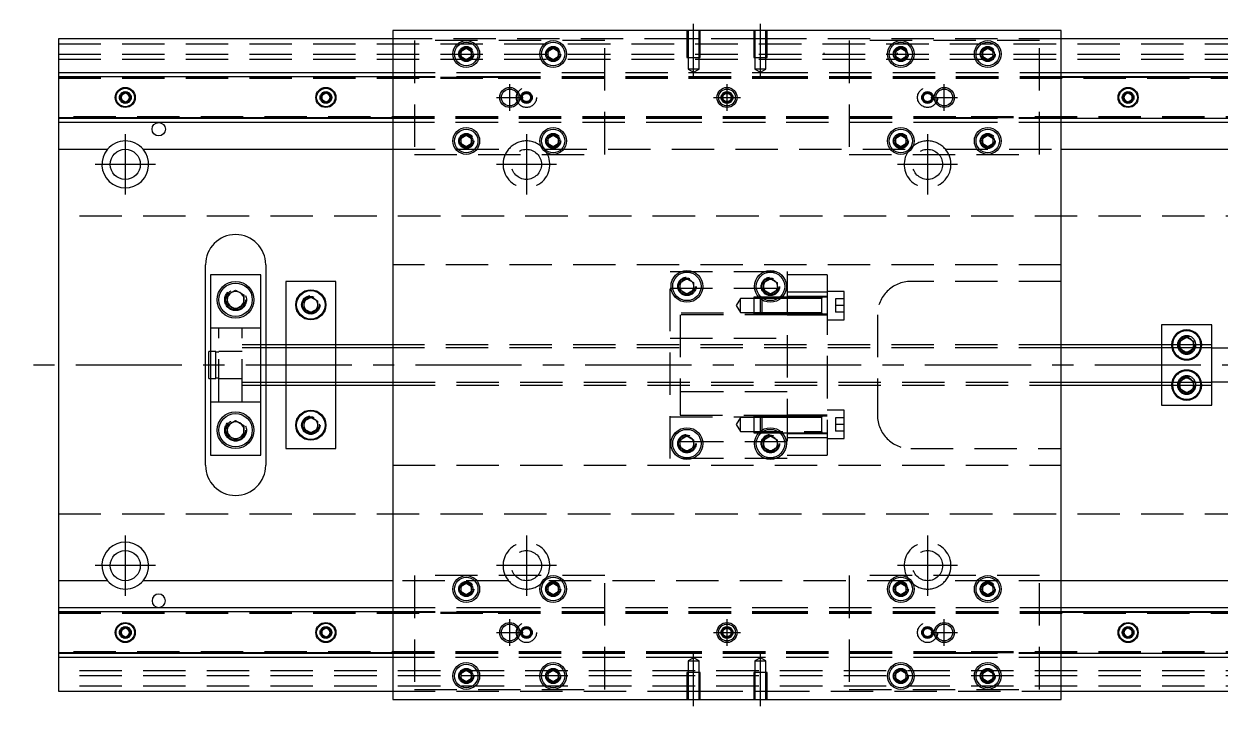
# Model space of a CAD drawing. Extents: x -10 to 600, y -257 to 102.
# Drawn here: x -10.3 to 347.5, y -102 to 102 of the extents above; entities that cross this region are included whole.
import ezdxf

# ---------------------------------------------------------------- set-up
doc = ezdxf.new("R2010")
doc.units = 0
doc.linetypes.add('CENTER', pattern=[50.8, 31.75, -6.35, 6.35, -6.35])
doc.linetypes.add('DASHED', pattern=[19.05, 12.7, -6.35])
doc.layers.get('0').update_dxf_attribs({"linetype": 'CONTINUOUS'})
doc.layers.add('CENTER', color=1, linetype='CENTER')

msp = doc.modelspace()

# ---------------------------------------------------------------- linework, layer by layer
at = {"color": 7, "linetype": 'CONTINUOUS'}
for p, q in [((0, 97.5), (0, 87.5)), ((100, 97.5), (0, 97.5)), ((300, 100), (100, 100)), ((100, 100), (100, -100)), ((300, -100), (300, 100)), ((400, 97.5), (300, 97.5)), ((120.5, 93.866026), (122, 94.73205)), ((120.5, 92.133974), (120.5, 93.866026)), ((122, 94.73205), (123.5, 93.866026)), ((123.5, 93.866026), (123.5, 92.133974)), ((146.5, 93.866026), (148, 94.73205)), ((146.5, 92.133974), (146.5, 93.866026)), ((148, 94.73205), (149.5, 93.866026)), ((149.5, 93.866026), (149.5, 92.133974)), ((250.5, 93.866026), (252, 94.73205)), ((250.5, 92.133974), (250.5, 93.866026)), ((252, 94.73205), (253.5, 93.866026)), ((253.5, 93.866026), (253.5, 92.133974)), ((276.5, 93.866026), (278, 94.73205)), ((276.5, 92.133974), (276.5, 93.866026)), ((278, 94.73205), (279.5, 93.866026)), ((279.5, 93.866026), (279.5, 92.133974)), ((122, 91.26795), (120.5, 92.133974)), ((123.5, 92.133974), (122, 91.26795)), ((148, 91.26795), (146.5, 92.133974)), ((149.5, 92.133974), (148, 91.26795)), ((252, 91.26795), (250.5, 92.133974)), ((253.5, 92.133974), (252, 91.26795)), ((278, 91.26795), (276.5, 92.133974)), ((279.5, 92.133974), (278, 91.26795)), ((0, 87.5), (100, 87.5)), ((0, 87.5), (0, 86.247728)), ((0, 86.247728), (100, 86.247728)), ((0, 86.247728), (0, 73.752272)), ((300, 87.5), (400, 87.5)), ((300, 86.247728), (400, 86.247728)), ((18.75, 80.721688), (20, 81.443376)), ((18.75, 79.278312), (18.75, 80.721688)), ((20, 78.556624), (18.75, 79.278312)), ((20, 81.443376), (21.25, 80.721688)), ((21.25, 79.278312), (20, 78.556624)), ((21.25, 80.721688), (21.25, 79.278312)), ((78.75, 80.721688), (80, 81.443376)), ((78.75, 79.278312), (78.75, 80.721688)), ((80, 78.556624), (78.75, 79.278312)), ((80, 81.443376), (81.25, 80.721688)), ((81.25, 79.278312), (80, 78.556624)), ((81.25, 80.721688), (81.25, 79.278312)), ((318.75, 80.721688), (320, 81.443376)), ((318.75, 79.278312), (318.75, 80.721688)), ((320, 78.556624), (318.75, 79.278312)), ((320, 81.443376), (321.25, 80.721688)), ((321.25, 79.278312), (320, 78.556624)), ((321.25, 80.721688), (321.25, 79.278312)), ((100, 73.752272), (0, 73.752272)), ((0, 73.752272), (0, 72.5)), ((100, 72.5), (0, 72.5)), ((0, 72.5), (0, 64.5)), ((400, 73.752272), (300, 73.752272)), ((400, 72.5), (300, 72.5)), ((120.5, 67.866026), (122, 68.73205)), ((122, 68.73205), (123.5, 67.866026)), ((146.5, 67.866026), (148, 68.73205)), ((148, 68.73205), (149.5, 67.866026)), ((250.5, 67.866026), (252, 68.73205)), ((252, 68.73205), (253.5, 67.866026)), ((276.5, 67.866026), (278, 68.73205)), ((278, 68.73205), (279.5, 67.866026)), ((0, 64.5), (14.638098, 64.5)), ((0, 64.5), (0, -64.5)), ((25.361902, 64.5), (100, 64.5)), ((120.5, 66.133974), (120.5, 67.866026)), ((122, 65.26795), (120.5, 66.133974)), ((123.5, 66.133974), (122, 65.26795)), ((123.5, 67.866026), (123.5, 66.133974)), ((146.5, 66.133974), (146.5, 67.866026)), ((148, 65.26795), (146.5, 66.133974)), ((149.5, 66.133974), (148, 65.26795)), ((149.5, 67.866026), (149.5, 66.133974)), ((250.5, 66.133974), (250.5, 67.866026)), ((252, 65.26795), (250.5, 66.133974)), ((253.5, 66.133974), (252, 65.26795)), ((253.5, 67.866026), (253.5, 66.133974)), ((276.5, 66.133974), (276.5, 67.866026)), ((278, 65.26795), (276.5, 66.133974)), ((279.5, 66.133974), (278, 65.26795)), ((279.5, 67.866026), (279.5, 66.133974)), ((300, 64.5), (374.638098, 64.5)), ((44, -30), (44, 30)), ((62, 30), (62, 6)), ((45.5, 27), (45.5, -27)), ((60.5, 27), (45.5, 27)), ((60.5, -27), (60.5, 27)), ((186, 24.6547), (188, 25.809402)), ((188, 25.809402), (190, 24.6547)), ((211, 24.6547), (213, 25.809402)), ((213, 25.809402), (215, 24.6547)), ((50.5, 20.943376), (53, 22.386752)), ((53, 22.386752), (55.5, 20.943376)), ((83, 25), (68, 25)), ((68, 25), (68, 6)), ((83, 6), (83, 25)), ((186, 22.3453), (186, 24.6547)), ((188, 21.190598), (186, 22.3453)), ((190, 22.3453), (188, 21.190598)), ((190, 24.6547), (190, 22.3453)), ((211, 22.3453), (211, 24.6547)), ((213, 21.190598), (211, 22.3453)), ((215, 22.3453), (213, 21.190598)), ((215, 24.6547), (215, 22.3453)), ((50.5, 18.056624), (50.5, 20.943376)), ((53, 16.613248), (50.5, 18.056624)), ((55.5, 18.056624), (53, 16.613248)), ((55.5, 20.943376), (55.5, 18.056624)), ((73.5, 19.1547), (75.5, 20.309402)), ((73.5, 16.8453), (73.5, 19.1547)), ((75.5, 20.309402), (77.5, 19.1547)), ((77.5, 19.1547), (77.5, 16.8453)), ((75.5, 15.690598), (73.5, 16.8453)), ((77.5, 16.8453), (75.5, 15.690598)), ((330, 12), (330, 6)), ((345, 12), (330, 12)), ((345, 6), (345, 12)), ((335.5, 7.1547), (337.5, 8.309402)), ((337.5, 8.309402), (339.5, 7.1547)), ((45, -4), (45, 4)), ((45.5, 4), (45, 4)), ((100, 6), (60.5, 6)), ((345, 6), (300, 6)), ((335.5, 6), (335.5, 7.1547)), ((339.5, 7.1547), (339.5, 6)), ((345, -6), (345, 6)), ((350, 5), (345, 5)), ((45, -4), (45.5, -4)), ((60.5, -6), (100, -6)), ((62, -6), (62, -30)), ((68, -6), (68, -25)), ((83, -25), (83, -6)), ((300, -6), (345, -6)), ((330, -6), (330, -12)), ((335.5, -7.1547), (335.5, -6)), ((337.5, -8.309402), (335.5, -7.1547)), ((339.5, -7.1547), (337.5, -8.309402)), ((339.5, -6), (339.5, -7.1547)), ((345, -5), (350, -5)), ((345, -12), (345, -6)), ((330, -12), (345, -12)), ((50.5, -18.056624), (53, -16.613248)), ((53, -16.613248), (55.5, -18.056624)), ((73.5, -16.8453), (75.5, -15.690598)), ((73.5, -19.1547), (73.5, -16.8453)), ((75.5, -15.690598), (77.5, -16.8453)), ((77.5, -16.8453), (77.5, -19.1547)), ((50.5, -20.943376), (50.5, -18.056624)), ((53, -22.386752), (50.5, -20.943376)), ((55.5, -20.943376), (53, -22.386752)), ((55.5, -18.056624), (55.5, -20.943376)), ((75.5, -20.309402), (73.5, -19.1547)), ((77.5, -19.1547), (75.5, -20.309402)), ((186, -22.3453), (188, -21.190598)), ((188, -21.190598), (190, -22.3453)), ((211, -22.3453), (213, -21.190598)), ((213, -21.190598), (215, -22.3453)), ((68, -25), (83, -25)), ((186, -24.6547), (186, -22.3453)), ((188, -25.809402), (186, -24.6547)), ((190, -24.6547), (188, -25.809402)), ((190, -22.3453), (190, -24.6547)), ((211, -24.6547), (211, -22.3453)), ((213, -25.809402), (211, -24.6547)), ((215, -24.6547), (213, -25.809402)), ((215, -22.3453), (215, -24.6547)), ((45.5, -27), (60.5, -27)), ((0, -64.5), (0, -72.5)), ((14.638098, -64.5), (0, -64.5)), ((100, -64.5), (25.361902, -64.5)), ((120.5, -66.133974), (122, -65.26795)), ((120.5, -67.866026), (120.5, -66.133974)), ((122, -68.73205), (120.5, -67.866026)), ((122, -65.26795), (123.5, -66.133974)), ((123.5, -67.866026), (122, -68.73205)), ((123.5, -66.133974), (123.5, -67.866026)), ((146.5, -66.133974), (148, -65.26795)), ((146.5, -67.866026), (146.5, -66.133974)), ((148, -68.73205), (146.5, -67.866026)), ((148, -65.26795), (149.5, -66.133974)), ((149.5, -67.866026), (148, -68.73205)), ((149.5, -66.133974), (149.5, -67.866026)), ((250.5, -66.133974), (252, -65.26795)), ((250.5, -67.866026), (250.5, -66.133974)), ((252, -68.73205), (250.5, -67.866026)), ((252, -65.26795), (253.5, -66.133974)), ((253.5, -67.866026), (252, -68.73205)), ((253.5, -66.133974), (253.5, -67.866026)), ((276.5, -66.133974), (278, -65.26795)), ((276.5, -67.866026), (276.5, -66.133974)), ((278, -68.73205), (276.5, -67.866026)), ((278, -65.26795), (279.5, -66.133974)), ((279.5, -67.866026), (278, -68.73205)), ((279.5, -66.133974), (279.5, -67.866026)), ((374.638098, -64.5), (300, -64.5)), ((0, -72.5), (100, -72.5)), ((0, -72.5), (0, -73.752272)), ((0, -73.752272), (100, -73.752272)), ((0, -73.752272), (0, -86.247728)), ((300, -72.5), (400, -72.5)), ((300, -73.752272), (400, -73.752272)), ((18.75, -79.278312), (20, -78.556624)), ((20, -78.556624), (21.25, -79.278312)), ((78.75, -79.278312), (80, -78.556624)), ((80, -78.556624), (81.25, -79.278312)), ((318.75, -79.278312), (320, -78.556624)), ((320, -78.556624), (321.25, -79.278312)), ((18.75, -80.721688), (18.75, -79.278312)), ((20, -81.443376), (18.75, -80.721688)), ((21.25, -80.721688), (20, -81.443376)), ((21.25, -79.278312), (21.25, -80.721688)), ((78.75, -80.721688), (78.75, -79.278312)), ((80, -81.443376), (78.75, -80.721688)), ((81.25, -80.721688), (80, -81.443376)), ((81.25, -79.278312), (81.25, -80.721688)), ((318.75, -80.721688), (318.75, -79.278312)), ((320, -81.443376), (318.75, -80.721688)), ((321.25, -80.721688), (320, -81.443376)), ((321.25, -79.278312), (321.25, -80.721688)), ((100, -86.247728), (0, -86.247728)), ((0, -86.247728), (0, -87.5)), ((100, -87.5), (0, -87.5)), ((0, -87.5), (0, -97.5)), ((400, -86.247728), (300, -86.247728)), ((400, -87.5), (300, -87.5)), ((120.5, -92.133974), (122, -91.26795)), ((120.5, -93.866026), (120.5, -92.133974)), ((122, -91.26795), (123.5, -92.133974)), ((123.5, -92.133974), (123.5, -93.866026)), ((146.5, -92.133974), (148, -91.26795)), ((146.5, -93.866026), (146.5, -92.133974)), ((148, -91.26795), (149.5, -92.133974)), ((149.5, -92.133974), (149.5, -93.866026)), ((250.5, -92.133974), (252, -91.26795)), ((250.5, -93.866026), (250.5, -92.133974)), ((252, -91.26795), (253.5, -92.133974)), ((253.5, -92.133974), (253.5, -93.866026)), ((276.5, -92.133974), (278, -91.26795)), ((276.5, -93.866026), (276.5, -92.133974)), ((278, -91.26795), (279.5, -92.133974)), ((279.5, -92.133974), (279.5, -93.866026)), ((122, -94.73205), (120.5, -93.866026)), ((123.5, -93.866026), (122, -94.73205)), ((148, -94.73205), (146.5, -93.866026)), ((149.5, -93.866026), (148, -94.73205)), ((252, -94.73205), (250.5, -93.866026)), ((253.5, -93.866026), (252, -94.73205)), ((278, -94.73205), (276.5, -93.866026)), ((279.5, -93.866026), (278, -94.73205)), ((0, -97.5), (100, -97.5)), ((100, -100), (300, -100)), ((300, -97.5), (400, -97.5))]:
    msp.add_line(p, q, dxfattribs=at)
at = {"color": 3, "linetype": 'DASHED'}
for p, q in [((188.000006, 97.5), (100, 97.5)), ((163.5, 97), (106.5, 97)), ((106.5, 97), (106.5, 63)), ((163.5, 63), (163.5, 97)), ((188.000006, 100), (188.000006, 92)), ((191.999994, 97.5), (188.000006, 97.5)), ((188.35, 100), (188.35, 92)), ((191.65, 92), (191.65, 100)), ((191.999994, 92), (191.999994, 100)), ((208.000006, 97.5), (191.999994, 97.5)), ((208.000006, 100), (208.000006, 92)), ((211.999994, 97.5), (208.000006, 97.5)), ((208.35, 100), (208.35, 92)), ((211.65, 92), (211.65, 100)), ((211.999994, 92), (211.999994, 100)), ((300, 97.5), (211.999994, 97.5)), ((293.5, 97), (236.5, 97)), ((236.5, 97), (236.5, 63)), ((293.5, 63), (293.5, 97)), ((0, 96), (400, 96)), ((123.973226, 93.326156), (124, 93)), ((146, 93), (146.023172, 93.30356)), ((228.973226, 93.326156), (229, 93)), ((251, 93), (251.030168, 93.346066)), ((0, 93), (400, 93)), ((0, 91.5), (400, 91.5)), ((188.000006, 92), (191.999994, 92)), ((188.35, 92), (188.35, 88.5)), ((191.65, 88.5), (191.65, 92)), ((208.000006, 92), (211.999994, 92)), ((208.35, 92), (208.35, 88.5)), ((211.65, 88.5), (211.65, 92)), ((0, 86.1147), (100, 86.1147)), ((0, 86.1), (131.5, 86.1)), ((100, 87.5), (131.5, 87.5)), ((100, 86.247728), (131.5, 86.247728)), ((100, 86.1147), (131.5, 86.1147)), ((131.5, 87.5), (188.5, 87.5)), ((131.5, 86.247728), (188.5, 86.247728)), ((131.5, 86.1147), (188.5, 86.1147)), ((131.5, 86.1), (188.5, 86.1)), ((191.65, 88.5), (188.35, 88.5)), ((188.35, 88.5), (190, 87.547372)), ((188.5, 87.5), (211.5, 87.5)), ((188.5, 86.247728), (211.5, 86.247728)), ((188.5, 86.1147), (211.5, 86.1147)), ((188.5, 86.1), (211.5, 86.1)), ((190, 87.547372), (191.65, 88.5)), ((211.65, 88.5), (208.35, 88.5)), ((208.35, 88.5), (210, 87.547372)), ((210, 87.547372), (211.65, 88.5)), ((211.5, 87.5), (268.5, 87.5)), ((211.5, 86.247728), (268.5, 86.247728)), ((211.5, 86.1147), (268.5, 86.1147)), ((211.5, 86.1), (268.5, 86.1)), ((211.5, 86.1), (268.5, 86.1)), ((268.5, 87.5), (300, 87.5)), ((268.5, 86.247728), (300, 86.247728)), ((268.5, 86.1147), (300, 86.1147)), ((268.5, 86.1), (400, 86.1)), ((300, 86.1147), (400, 86.1147)), ((0, 85.8), (131.5, 85.8)), ((131.5, 85.8), (188.5, 85.8)), ((188.5, 85.8), (211.5, 85.8)), ((211.5, 85.8), (268.5, 85.8)), ((211.5, 85.8), (268.5, 85.8)), ((268.5, 85.8), (400, 85.8)), ((21.477374, 80.25955), (21.5, 80)), ((78.5, 80), (78.516134, 80.21941)), ((321.477374, 80.25955), (321.5, 80)), ((131.5, 74.2), (0, 74.2)), ((131.5, 73.9), (0, 73.9)), ((100, 73.8853), (0, 73.8853)), ((131.5, 73.8853), (100, 73.8853)), ((131.5, 73.752272), (100, 73.752272)), ((131.5, 72.5), (100, 72.5)), ((188.5, 74.2), (131.5, 74.2)), ((188.5, 73.9), (131.5, 73.9)), ((188.5, 73.8853), (131.5, 73.8853)), ((188.5, 73.752272), (131.5, 73.752272)), ((188.5, 72.5), (131.5, 72.5)), ((211.5, 74.2), (188.5, 74.2)), ((211.5, 73.9), (188.5, 73.9)), ((211.5, 73.8853), (188.5, 73.8853)), ((211.5, 73.752272), (188.5, 73.752272)), ((211.5, 72.5), (188.5, 72.5)), ((268.5, 74.2), (211.5, 74.2)), ((268.5, 74.2), (211.5, 74.2)), ((268.5, 73.9), (211.5, 73.9)), ((268.5, 73.9), (211.5, 73.9)), ((268.5, 73.8853), (211.5, 73.8853)), ((268.5, 73.752272), (211.5, 73.752272)), ((268.5, 72.5), (211.5, 72.5)), ((400, 74.2), (268.5, 74.2)), ((400, 73.9), (268.5, 73.9)), ((300, 73.8853), (268.5, 73.8853)), ((300, 73.752272), (268.5, 73.752272)), ((300, 72.5), (268.5, 72.5)), ((400, 73.8853), (300, 73.8853)), ((100, 64.5), (134.638098, 64.5)), ((120, 67), (120.030168, 67.346066)), ((145.361903, 64.5), (254.638097, 64.5)), ((146, 67), (146.023172, 67.30356)), ((253.973226, 67.326156), (254, 67)), ((265.361902, 64.5), (300, 64.5)), ((276, 67), (276.030168, 67.346066)), ((106.5, 63), (163.5, 63)), ((236.5, 63), (293.5, 63)), ((400, 44.5), (0, 44.5)), ((300, 30), (100, 30)), ((183, -28), (183, 28)), ((183, 28), (218, 28)), ((218, 28), (218, -28)), ((230, 27), (218, 27)), ((230, 27), (230, 21.748564)), ((183, 23), (218, 23)), ((185.5, 23.5), (185.518502, 23.803588)), ((210.5, 23.5), (210.518502, 23.803588)), ((230, 21.748564), (218, 21.748564)), ((235, 22.00352), (230, 22.00352)), ((230, 21.748564), (230, -21.748564)), ((235, 13.50352), (235, 22.00352)), ((300, 25), (255, 25)), ((50, 19.5), (50.020026, 19.846056)), ((77.983582, 18.286038), (78, 18)), ((204, 19.85352), (202.787564, 17.75352)), ((204, 15.65352), (204, 19.85352)), ((208, 19.85352), (204, 19.85352)), ((208, 20.253516), (208, 15.253526)), ((209.532604, 20.253516), (208, 20.253516)), ((210, 19.85352), (208, 19.85352)), ((210.25722, 20.253516), (209.532604, 20.253516)), ((210.33547, 20.18899), (210, 19.85352)), ((210, 19.81727), (210, 19.85352)), ((210.816954, 19.85352), (210, 19.85352)), ((210, 15.65352), (210, 19.81727)), ((210.4, 20.253518), (210.25722, 20.253516)), ((210.4, 20.25352), (210.33547, 20.18899)), ((210.4, 20.25352), (210.4, 20.13808)), ((215.742786, 20.25352), (210.4, 20.25352)), ((215.74278, 20.253516), (210.4, 20.253518)), ((210.4, 20.13808), (210.4, 19.524764)), ((210.4, 19.524764), (210.4, 15.25352)), ((215.183046, 19.85352), (210.816954, 19.85352)), ((216.04396, 19.85352), (215.183046, 19.85352)), ((216.467402, 20.25352), (215.742786, 20.25352)), ((218, 19.85352), (216.04396, 19.85352)), ((218, 20.253516), (216.467396, 20.253516)), ((218, 20.25352), (216.467402, 20.25352)), ((230, 20.50352), (218, 20.50352)), ((228.405, 20.25352), (218, 20.25352)), ((228.4, 19.85352), (218, 19.85352)), ((230, 20.25352), (228.395, 20.25352)), ((228.4, 15.253516), (228.4, 20.253526)), ((228.4, 19.85352), (228.4, 20.253526)), ((228.4, 15.253516), (228.4, 20.253526)), ((228.4, 19.996122), (228.4, 20.25352)), ((228.4, 20.25352), (228.4, 19.996072)), ((228.4, 15.51097), (228.4, 19.996122)), ((228.4, 15.65352), (228.4, 19.85352)), ((232.5, 19.75352), (232.5, 17.75352)), ((235, 19.75352), (232.5, 19.75352)), ((218, 15.5), (183, 15.5)), ((186, 15), (186, -15)), ((218, 15), (186, 15)), ((202.787564, 17.75352), (204, 15.65352)), ((204, 15.65352), (208, 15.65352)), ((208, 15.65352), (210, 15.65352)), ((208, 15.253526), (210.4, 15.253524)), ((210, 15.65352), (218, 15.65352)), ((210, 15.65352), (210.4, 15.25352)), ((210.4, 15.25352), (218, 15.25352)), ((218, 15.65352), (228.4, 15.65352)), ((218, 15.25352), (228.405, 15.25352)), ((218, 15.00352), (230, 15.00352)), ((228.395, 15.25352), (230, 15.25352)), ((228.4, 15.253516), (228.4, 15.65352)), ((228.4, 15.510988), (228.4, 15.25352)), ((228.4, 15.25352), (228.4, 15.51097)), ((232.5, 17.75352), (232.5, 15.75352)), ((235, 17.75352), (232.5, 17.75352)), ((235, 15.75352), (232.5, 15.75352)), ((245, 15), (245, -15)), ((48, 11), (45.5, 11)), ((48, -11), (48, 11)), ((55, 11), (48, 11)), ((55, -11), (55, 11)), ((60.5, 11), (55, 11)), ((230, 13.50352), (235, 13.50352)), ((183, 8), (218, 8)), ((47.1, 4), (45.5, 4)), ((47.1, -4), (47.1, 4)), ((48, 3.8), (47.1, 3.8)), ((55, 4), (48, 4)), ((60.5, 6), (55, 6)), ((60.5, 5.125), (55, 5.125)), ((62, 6), (62, 5.125)), ((62, 5.125), (62, -5.125)), ((68, 6), (68, 5.125)), ((68, 5.125), (68, -5.125)), ((83, 5.125), (83, 6)), ((83, -5.125), (83, 5.125)), ((300, 6), (100, 6)), ((300, 5.125), (100, 5.125)), ((330, 6), (330, 5.125)), ((330, 5.125), (330, -5.125)), ((335.5, 5.125), (335.5, 6)), ((335.5, 4.8453), (335.5, 5.125)), ((337.5, 3.690598), (335.5, 4.8453)), ((339.5, 4.8453), (337.5, 3.690598)), ((339.5, 6), (339.5, 5.125)), ((339.5, 5.125), (339.5, 4.8453)), ((339.983582, 6.286038), (340, 6)), ((45.5, -4), (47.1, -4)), ((47.1, -3.8), (48, -3.8)), ((48, -4), (55, -4)), ((55, -5.125), (60.5, -5.125)), ((55, -6), (60.5, -6)), ((62, -5.125), (62, -6)), ((68, -5.125), (68, -6)), ((83, -6), (83, -5.125)), ((100, -5.125), (300, -5.125)), ((100, -6), (300, -6)), ((330, -5.125), (330, -6)), ((335, -6), (335.018502, -5.696412)), ((335.5, -4.8453), (337.5, -3.690598)), ((335.5, -5.125), (335.5, -4.8453)), ((335.5, -6), (335.5, -5.125)), ((337.5, -3.690598), (339.5, -4.8453)), ((339.5, -4.8453), (339.5, -5.125)), ((339.5, -5.125), (339.5, -6)), ((218, -8), (183, -8)), ((45.5, -11), (48, -11)), ((48, -11), (55, -11)), ((55, -11), (60.5, -11)), ((235, -13.50352), (230, -13.50352)), ((235, -22.00352), (235, -13.50352)), ((77.983582, -17.713962), (78, -18)), ((183, -15.5), (218, -15.5)), ((186, -15), (218, -15)), ((204, -15.65352), (202.787564, -17.75352)), ((202.787564, -17.75352), (204, -19.85352)), ((204, -19.85352), (204, -15.65352)), ((208, -15.65352), (204, -15.65352)), ((208, -15.253526), (208, -20.253516)), ((210.399994, -15.253526), (208, -15.253526)), ((210, -15.65352), (208, -15.65352)), ((210.4, -15.25352), (210, -15.65352)), ((210, -19.85352), (210, -15.65352)), ((218, -15.65352), (210, -15.65352)), ((218, -15.253526), (210.399994, -15.253526)), ((210.4, -15.25352), (210.4, -19.524764)), ((218, -15.25352), (210.4, -15.25352)), ((230, -15.00352), (218, -15.00352)), ((228.405, -15.25352), (218, -15.25352)), ((228.4, -15.65352), (218, -15.65352)), ((230, -15.25352), (228.395, -15.25352)), ((228.4, -20.253526), (228.4, -15.253516)), ((228.4, -20.25267), (228.4, -15.253516)), ((228.4, -15.51092), (228.4, -15.25352)), ((228.4, -15.25352), (228.4, -15.51097)), ((228.4, -19.996072), (228.4, -15.51092)), ((232.5, -15.75352), (232.5, -17.75352)), ((235, -15.75352), (232.5, -15.75352)), ((232.5, -17.75352), (232.5, -19.75352)), ((235, -17.75352), (232.5, -17.75352)), ((50, -19.5), (50.020026, -19.153944)), ((204, -19.85352), (228.4, -19.85352)), ((208, -20.253516), (209.532604, -20.253516)), ((209.532604, -20.253516), (210.25722, -20.253516)), ((210, -19.85352), (210.33547, -20.18899)), ((210.25722, -20.253516), (210.399994, -20.253516)), ((210.33547, -20.18899), (210.4, -20.25352)), ((210.4, -19.524764), (210.4, -20.13808)), ((210.4, -20.13808), (210.4, -20.25352)), ((210.4, -20.25352), (215.742786, -20.25352)), ((215.742786, -20.25352), (216.467402, -20.25352)), ((216.467396, -20.253516), (218, -20.253516)), ((216.467402, -20.25352), (218, -20.25352)), ((218, -20.25352), (228.405, -20.25352)), ((218, -20.50352), (230, -20.50352)), ((228.395, -20.25352), (230, -20.25352)), ((228.4, -19.996054), (228.4, -20.25352)), ((228.4, -20.25352), (228.4, -19.996072)), ((228.4, -20.253526), (228.4, -20.25267)), ((235, -19.75352), (232.5, -19.75352)), ((218, -23), (183, -23)), ((185.5, -23.5), (185.518502, -23.196412)), ((210.5, -23.5), (210.518502, -23.196412)), ((230, -21.748564), (218, -21.748564)), ((230, -21.748564), (218, -21.748564)), ((230, -21.748564), (230, -27)), ((230, -22.00352), (235, -22.00352)), ((255, -25), (300, -25)), ((218, -28), (183, -28)), ((218, -27), (230, -27)), ((100, -30), (300, -30)), ((0, -44.5), (400, -44.5)), ((163.5, -63), (106.5, -63)), ((106.5, -63), (106.5, -97)), ((163.5, -97), (163.5, -63)), ((293.5, -63), (236.5, -63)), ((236.5, -63), (236.5, -97)), ((293.5, -97), (293.5, -63)), ((134.638098, -64.5), (100, -64.5)), ((123.973226, -66.673844), (124, -67)), ((254.638097, -64.5), (145.361903, -64.5)), ((146, -67), (146.023172, -66.69644)), ((253.973226, -66.673844), (254, -67)), ((300, -64.5), (265.361902, -64.5)), ((279.973226, -66.673844), (280, -67)), ((0, -73.8853), (100, -73.8853)), ((0, -73.9), (131.5, -73.9)), ((0, -74.2), (131.5, -74.2)), ((100, -72.5), (131.5, -72.5)), ((100, -73.752272), (131.5, -73.752272)), ((100, -73.8853), (131.5, -73.8853)), ((131.5, -72.5), (188.5, -72.5)), ((131.5, -73.752272), (188.5, -73.752272)), ((131.5, -73.8853), (188.5, -73.8853)), ((131.5, -73.9), (188.5, -73.9)), ((131.5, -74.2), (188.5, -74.2)), ((188.5, -72.5), (211.5, -72.5)), ((188.5, -73.752272), (211.5, -73.752272)), ((188.5, -73.8853), (211.5, -73.8853)), ((188.5, -73.9), (211.5, -73.9)), ((188.5, -74.2), (211.5, -74.2)), ((211.5, -72.5), (268.5, -72.5)), ((211.5, -73.752272), (268.5, -73.752272)), ((211.5, -73.8853), (268.5, -73.8853)), ((211.5, -73.9), (268.5, -73.9)), ((211.5, -73.9), (268.5, -73.9)), ((211.5, -74.2), (268.5, -74.2)), ((211.5, -74.2), (268.5, -74.2)), ((268.5, -72.5), (300, -72.5)), ((268.5, -73.752272), (300, -73.752272)), ((268.5, -73.8853), (300, -73.8853)), ((268.5, -73.9), (400, -73.9)), ((268.5, -74.2), (400, -74.2)), ((300, -73.8853), (400, -73.8853)), ((21.477374, -79.74045), (21.5, -80)), ((78.5, -80), (78.516134, -79.78059)), ((318.5, -80), (318.516134, -79.78059)), ((131.5, -85.8), (0, -85.8)), ((188.5, -85.8), (131.5, -85.8)), ((211.5, -85.8), (188.5, -85.8)), ((268.5, -85.8), (211.5, -85.8)), ((268.5, -85.8), (211.5, -85.8)), ((400, -85.8), (268.5, -85.8)), ((131.5, -86.1), (0, -86.1)), ((100, -86.1147), (0, -86.1147)), ((131.5, -86.1147), (100, -86.1147)), ((131.5, -86.247728), (100, -86.247728)), ((131.5, -87.5), (100, -87.5)), ((188.5, -86.1), (131.5, -86.1)), ((188.5, -86.1147), (131.5, -86.1147)), ((188.5, -86.247728), (131.5, -86.247728)), ((188.5, -87.5), (131.5, -87.5)), ((190, -87.547372), (188.35, -88.5)), ((188.35, -88.5), (190, -88.5)), ((188.35, -88.5), (188.35, -92)), ((211.5, -86.1), (188.5, -86.1)), ((211.5, -86.1147), (188.5, -86.1147)), ((211.5, -86.247728), (188.5, -86.247728)), ((211.5, -87.5), (188.5, -87.5)), ((191.65, -88.5), (190, -87.547372)), ((190, -88.5), (191.65, -88.5)), ((191.65, -92), (191.65, -88.5)), ((210, -87.547372), (208.35, -88.5)), ((208.35, -88.5), (210, -88.5)), ((208.35, -88.5), (208.35, -92)), ((211.65, -88.5), (210, -87.547372)), ((210, -88.5), (211.65, -88.5)), ((268.5, -86.1), (211.5, -86.1)), ((268.5, -86.1), (211.5, -86.1)), ((268.5, -86.1147), (211.5, -86.1147)), ((268.5, -86.247728), (211.5, -86.247728)), ((268.5, -87.5), (211.5, -87.5)), ((211.65, -92), (211.65, -88.5)), ((400, -86.1), (268.5, -86.1)), ((300, -86.1147), (268.5, -86.1147)), ((300, -86.247728), (268.5, -86.247728)), ((300, -87.5), (268.5, -87.5)), ((400, -86.1147), (300, -86.1147)), ((400, -91.5), (0, -91.5)), ((400, -93), (0, -93)), ((123.973226, -92.673844), (124, -93)), ((149.973226, -92.673844), (150, -93)), ((191.999994, -92), (188.000006, -92)), ((188.000006, -92), (188.000006, -100)), ((188.35, -92), (188.35, -100)), ((191.65, -100), (191.65, -92)), ((191.999994, -100), (191.999994, -92)), ((211.999994, -92), (208.000006, -92)), ((208.000006, -92), (208.000006, -100)), ((208.35, -92), (208.35, -100)), ((211.65, -100), (211.65, -92)), ((211.999994, -100), (211.999994, -92)), ((253.973226, -92.673844), (254, -93)), ((276, -93), (276.030168, -92.653934)), ((400, -96), (0, -96)), ((100, -97.5), (188.000006, -97.5)), ((106.5, -97), (163.5, -97)), ((188.000006, -97.5), (191.999994, -97.5)), ((191.999994, -97.5), (208.000006, -97.5)), ((208.000006, -97.5), (211.999994, -97.5)), ((211.999994, -97.5), (300, -97.5)), ((236.5, -97), (293.5, -97))]:
    msp.add_line(p, q, dxfattribs=at)
at = {"color": 3, "linetype": 'CONTINUOUS'}
for p, q in [((100, 5.125), (60.5, 5.125)), ((345, 5.125), (300, 5.125)), ((60.5, -5.125), (100, -5.125)), ((300, -5.125), (345, -5.125))]:
    msp.add_line(p, q, dxfattribs=at)
at = {"color": 7, "linetype": 'CONTINUOUS'}
for centre, radius in [((122, 93), 4), ((148, 93), 4), ((252, 93), 4), ((278, 93), 4), ((122, 93), 3.5), ((148, 93), 3.5), ((252, 93), 3.5), ((278, 93), 3.5), ((20, 80), 3), ((20, 80), 2.75), ((80, 80), 3), ((80, 80), 2.75), ((135, 80), 2.5), ((200, 80), 3), ((200, 80), 2.5), ((265, 80), 2.5), ((320, 80), 3), ((320, 80), 2.75), ((30, 70.5), 2), ((122, 67), 4), ((122, 67), 3.5), ((148, 67), 4), ((148, 67), 3.5), ((252, 67), 4), ((252, 67), 3.5), ((278, 67), 4), ((278, 67), 3.5), ((20, 60), 4.5), ((188, 23.5), 4.75), ((188, 23.5), 4.25), ((213, 23.5), 4.75), ((213, 23.5), 4.25), ((53, 19.5), 5.5), ((53, 19.5), 5), ((75.5, 18), 4.5), ((75.5, 18), 4.25), ((53, -19.5), 5.5), ((75.5, -18), 4.5), ((75.5, -18), 4.25), ((53, -19.5), 5), ((188, -23.5), 4.75), ((188, -23.5), 4.25), ((213, -23.5), 4.75), ((213, -23.5), 4.25), ((20, -60), 4.5), ((122, -67), 4), ((122, -67), 3.5), ((148, -67), 4), ((148, -67), 3.5), ((252, -67), 4), ((252, -67), 3.5), ((278, -67), 4), ((278, -67), 3.5), ((20, -80), 3), ((20, -80), 2.75), ((80, -80), 3), ((80, -80), 2.75), ((135, -80), 2.5), ((200, -80), 3), ((200, -80), 2.5), ((265, -80), 2.5), ((320, -80), 3), ((320, -80), 2.75), ((122, -93), 4), ((148, -93), 4), ((252, -93), 4), ((278, -93), 4), ((122, -93), 3.5), ((148, -93), 3.5), ((252, -93), 3.5), ((278, -93), 3.5)]:
    msp.add_circle(centre, radius, dxfattribs=at)
at = {"color": 3, "linetype": 'DASHED'}
for centre, radius in [((122, 93), 2.25), ((122, 93), 2), ((148, 93), 2.25), ((148, 93), 2), ((252, 93), 2.25), ((252, 93), 2), ((278, 93), 2.25), ((278, 93), 2), ((140, 80), 3), ((260, 80), 3), ((20, 80), 1.75), ((20, 80), 1.5), ((80, 80), 1.75), ((80, 80), 1.5), ((140, 80), 1.75), ((140, 80), 1.5), ((140, 80), 1.25), ((200, 80), 1.75), ((200, 80), 1.5), ((200, 80), 1.25), ((260, 80), 1.75), ((260, 80), 1.5), ((260, 80), 1.25), ((320, 80), 1.75), ((320, 80), 1.5), ((122, 67), 2.25), ((122, 67), 2), ((148, 67), 2.25), ((148, 67), 2), ((252, 67), 2.25), ((252, 67), 2), ((278, 67), 2.25), ((278, 67), 2), ((140, 60), 4.5), ((260, 60), 4.5), ((188, 23.5), 2.75), ((188, 23.5), 2.5), ((213, 23.5), 2.75), ((213, 23.5), 2.5), ((53, 19.5), 3.25), ((53, 19.5), 3), ((75.5, 18), 2.75), ((75.5, 18), 2.5), ((337.5, 6), 2.5), ((337.5, -6), 2.5), ((53, -19.5), 3.25), ((53, -19.5), 3), ((75.5, -18), 2.75), ((75.5, -18), 2.5), ((188, -23.5), 2.75), ((188, -23.5), 2.5), ((213, -23.5), 2.75), ((213, -23.5), 2.5), ((140, -60), 4.5), ((260, -60), 4.5), ((122, -67), 2.25), ((122, -67), 2), ((148, -67), 2.25), ((148, -67), 2), ((252, -67), 2.25), ((252, -67), 2), ((278, -67), 2.25), ((278, -67), 2), ((20, -80), 1.75), ((20, -80), 1.5), ((80, -80), 1.75), ((80, -80), 1.5), ((140, -80), 3), ((140, -80), 1.75), ((140, -80), 1.5), ((200, -80), 1.75), ((200, -80), 1.5), ((260, -80), 3), ((260, -80), 1.75), ((260, -80), 1.5), ((320, -80), 1.75), ((320, -80), 1.5), ((140, -80), 1.25), ((200, -80), 1.25), ((260, -80), 1.25), ((122, -93), 2.25), ((122, -93), 2), ((148, -93), 2.25), ((148, -93), 2), ((252, -93), 2.25), ((252, -93), 2), ((278, -93), 2.25), ((278, -93), 2)]:
    msp.add_circle(centre, radius, dxfattribs=at)
at = {"color": 3, "linetype": 'CONTINUOUS'}
for centre in [(135, 80), (265, 80), (135, -80), (265, -80)]:
    msp.add_circle(centre, 3, dxfattribs=at)
at = {"color": 7, "linetype": 'CONTINUOUS'}
for centre, radius, start, end in [((122, 93), 1.65, 155.380023, 180), ((122, 93), 1.65, 144.619977, 155.380023), ((122, 93), 1.65, 95.380023, 144.619977), ((122, 93), 1.65, 84.619977, 95.380023), ((122, 93), 1.65, 35.380023, 84.619977), ((122, 93), 1.65, 24.619977, 35.380023), ((122, 93), 1.65, 335.380023, 24.619977), ((148, 93), 1.65, 155.380023, 180), ((148, 93), 1.65, 144.619977, 155.380023), ((148, 93), 1.65, 95.380023, 144.619977), ((148, 93), 1.65, 84.619977, 95.380023), ((148, 93), 1.65, 35.380023, 84.619977), ((148, 93), 1.65, 24.619977, 35.380023), ((148, 93), 1.65, 335.380023, 24.619977), ((252, 93), 1.65, 155.380023, 180), ((252, 93), 1.65, 144.619977, 155.380023), ((252, 93), 1.65, 95.380023, 144.619977), ((252, 93), 1.65, 84.619977, 95.380023), ((252, 93), 1.65, 35.380023, 84.619977), ((252, 93), 1.65, 24.619977, 35.380023), ((252, 93), 1.65, 335.380023, 24.619977), ((278, 93), 1.65, 155.380023, 180), ((278, 93), 1.65, 144.619977, 155.380023), ((278, 93), 1.65, 95.380023, 144.619977), ((278, 93), 1.65, 84.619977, 95.380023), ((278, 93), 1.65, 35.380023, 84.619977), ((278, 93), 1.65, 24.619977, 35.380023), ((278, 93), 1.65, 335.380023, 24.619977), ((122, 93), 1.65, 180, 204.619977), ((122, 93), 1.65, 204.619977, 215.380023), ((122, 93), 1.65, 215.380023, 264.619977), ((122, 93), 1.65, 264.619977, 275.380023), ((122, 93), 1.65, 275.380023, 324.619977), ((122, 93), 1.65, 324.619977, 335.380023), ((148, 93), 1.65, 180, 204.619977), ((148, 93), 1.65, 204.619977, 215.380023), ((148, 93), 1.65, 215.380023, 264.619977), ((148, 93), 1.65, 264.619977, 275.380023), ((148, 93), 1.65, 275.380023, 324.619977), ((148, 93), 1.65, 324.619977, 335.380023), ((252, 93), 1.65, 180, 204.619977), ((252, 93), 1.65, 204.619977, 215.380023), ((252, 93), 1.65, 215.380023, 264.619977), ((252, 93), 1.65, 264.619977, 275.380023), ((252, 93), 1.65, 275.380023, 324.619977), ((252, 93), 1.65, 324.619977, 335.380023), ((278, 93), 1.65, 180, 204.619977), ((278, 93), 1.65, 204.619977, 215.380023), ((278, 93), 1.65, 215.380023, 264.619977), ((278, 93), 1.65, 264.619977, 275.380023), ((278, 93), 1.65, 275.380023, 324.619977), ((278, 93), 1.65, 324.619977, 335.380023), ((20, 80), 1.25, 120, 180), ((20, 80), 1.25, 180, 240), ((20, 80), 1.25, 60, 120), ((20, 80), 1.25, 240, 300), ((20, 80), 1.25, 0, 60), ((20, 80), 1.25, 300, 0), ((80, 80), 1.25, 120, 180), ((80, 80), 1.25, 180, 240), ((80, 80), 1.25, 60, 120), ((80, 80), 1.25, 240, 300), ((80, 80), 1.25, 0, 60), ((80, 80), 1.25, 300, 0), ((320, 80), 1.25, 120, 180), ((320, 80), 1.25, 180, 240), ((320, 80), 1.25, 60, 120), ((320, 80), 1.25, 240, 300), ((320, 80), 1.25, 0, 60), ((320, 80), 1.25, 300, 0), ((122, 67), 1.65, 95.380023, 144.619977), ((122, 67), 1.65, 84.619977, 95.380023), ((122, 67), 1.65, 35.380023, 84.619977), ((148, 67), 1.65, 95.380023, 144.619977), ((148, 67), 1.65, 84.619977, 95.380023), ((148, 67), 1.65, 35.380023, 84.619977), ((252, 67), 1.65, 95.380023, 144.619977), ((252, 67), 1.65, 84.619977, 95.380023), ((252, 67), 1.65, 35.380023, 84.619977), ((278, 67), 1.65, 95.380023, 144.619977), ((278, 67), 1.65, 84.619977, 95.380023), ((278, 67), 1.65, 35.380023, 84.619977), ((20, 60), 7, 139.994799, 40.005201), ((20, 60), 7, 40.005201, 139.994799), ((122, 67), 1.65, 155.380023, 180), ((122, 67), 1.65, 180, 204.619977), ((122, 67), 1.65, 144.619977, 155.380023), ((122, 67), 1.65, 204.619977, 215.380023), ((122, 67), 1.65, 215.380023, 264.619977), ((122, 67), 1.65, 264.619977, 275.380023), ((122, 67), 1.65, 275.380023, 324.619977), ((122, 67), 1.65, 24.619977, 35.380023), ((122, 67), 1.65, 324.619977, 335.380023), ((122, 67), 1.65, 335.380023, 24.619977), ((148, 67), 1.65, 155.380023, 180), ((148, 67), 1.65, 180, 204.619977), ((148, 67), 1.65, 144.619977, 155.380023), ((148, 67), 1.65, 204.619977, 215.380023), ((148, 67), 1.65, 215.380023, 264.619977), ((148, 67), 1.65, 264.619977, 275.380023), ((148, 67), 1.65, 275.380023, 324.619977), ((148, 67), 1.65, 24.619977, 35.380023), ((148, 67), 1.65, 324.619977, 335.380023), ((148, 67), 1.65, 335.380023, 24.619977), ((252, 67), 1.65, 155.380023, 180), ((252, 67), 1.65, 180, 204.619977), ((252, 67), 1.65, 144.619977, 155.380023), ((252, 67), 1.65, 204.619977, 215.380023), ((252, 67), 1.65, 215.380023, 264.619977), ((252, 67), 1.65, 264.619977, 275.380023), ((252, 67), 1.65, 275.380023, 324.619977), ((252, 67), 1.65, 24.619977, 35.380023), ((252, 67), 1.65, 324.619977, 335.380023), ((252, 67), 1.65, 335.380023, 24.619977), ((278, 67), 1.65, 155.380023, 180), ((278, 67), 1.65, 180, 204.619977), ((278, 67), 1.65, 144.619977, 155.380023), ((278, 67), 1.65, 204.619977, 215.380023), ((278, 67), 1.65, 215.380023, 264.619977), ((278, 67), 1.65, 264.619977, 275.380023), ((278, 67), 1.65, 275.380023, 324.619977), ((278, 67), 1.65, 24.619977, 35.380023), ((278, 67), 1.65, 324.619977, 335.380023), ((278, 67), 1.65, 335.380023, 24.619977), ((53, 30), 9, 90, 180), ((53, 30), 9, 0, 90), ((188, 23.5), 2.1, 102.24721, 137.75279), ((188, 23.5), 2.1, 77.75279, 102.24721), ((188, 23.5), 2.1, 42.24721, 77.75279), ((213, 23.5), 2.1, 102.24721, 137.75279), ((213, 23.5), 2.1, 77.75279, 102.24721), ((213, 23.5), 2.1, 42.24721, 77.75279), ((53, 19.5), 2.5, 120, 180), ((53, 19.5), 2.5, 60, 120), ((53, 19.5), 2.5, 0, 60), ((188, 23.5), 2.1, 162.24721, 180), ((188, 23.5), 2.1, 180, 197.75279), ((188, 23.5), 2.1, 137.75279, 162.24721), ((188, 23.5), 2.1, 197.75279, 222.24721), ((188, 23.5), 2.1, 222.24721, 257.75279), ((188, 23.5), 2.1, 282.24721, 317.75279), ((188, 23.5), 2.1, 17.75279, 42.24721), ((188, 23.5), 2.1, 317.75279, 342.24721), ((188, 23.5), 2.1, 342.24721, 17.75279), ((213, 23.5), 2.1, 162.24721, 180), ((213, 23.5), 2.1, 180, 197.75279), ((213, 23.5), 2.1, 137.75279, 162.24721), ((213, 23.5), 2.1, 197.75279, 222.24721), ((213, 23.5), 2.1, 222.24721, 257.75279), ((213, 23.5), 2.1, 282.24721, 317.75279), ((213, 23.5), 2.1, 17.75279, 42.24721), ((213, 23.5), 2.1, 317.75279, 342.24721), ((213, 23.5), 2.1, 342.24721, 17.75279), ((53, 19.5), 2.5, 180, 240), ((53, 19.5), 2.5, 300, 0), ((75.5, 18), 2.1, 162.24721, 180), ((75.5, 18), 2.1, 180, 197.75279), ((75.5, 18), 2.1, 137.75279, 162.24721), ((75.5, 18), 2.1, 102.24721, 137.75279), ((75.5, 18), 2.1, 77.75279, 102.24721), ((75.5, 18), 2.1, 42.24721, 77.75279), ((75.5, 18), 2.1, 17.75279, 42.24721), ((75.5, 18), 2.1, 342.24721, 17.75279), ((188, 23.5), 2.1, 257.75279, 282.24721), ((213, 23.5), 2.1, 257.75279, 282.24721), ((53, 19.5), 2.5, 240, 300), ((75.5, 18), 2.1, 197.75279, 222.24721), ((75.5, 18), 2.1, 222.24721, 257.75279), ((75.5, 18), 2.1, 257.75279, 282.24721), ((75.5, 18), 2.1, 282.24721, 317.75279), ((75.5, 18), 2.1, 317.75279, 342.24721), ((337.5, 6), 4.5, 0, 180), ((337.5, 6), 4.25, 0, 180), ((337.5, 6), 2.1, 137.75279, 162.24721), ((337.5, 6), 2.1, 102.24721, 137.75279), ((337.5, 6), 2.1, 77.75279, 102.24721), ((337.5, 6), 2.1, 42.24721, 77.75279), ((337.5, 6), 2.1, 17.75279, 42.24721), ((337.5, 6), 2.1, 162.24721, 180), ((337.5, 6), 2.1, 180, 197.75279), ((337.5, 6), 2.1, 197.75279, 204.624318), ((337.5, 6), 2.1, 204.624318, 222.24721), ((337.5, 6), 2.1, 222.24721, 257.75279), ((337.5, 6), 2.1, 257.75279, 282.24721), ((337.5, 6), 2.1, 282.24721, 317.75279), ((337.5, 6), 2.1, 317.75279, 335.375682), ((337.5, 6), 2.1, 335.375682, 342.24721), ((337.5, 6), 2.1, 0, 17.75279), ((337.5, 6), 2.1, 342.24721, 0), ((337.5, -6), 4.5, 180, 0), ((337.5, -6), 4.25, 180, 0), ((337.5, -6), 2.1, 162.24721, 180), ((337.5, -6), 2.1, 180, 197.75279), ((337.5, -6), 2.1, 155.375682, 162.24721), ((337.5, -6), 2.1, 197.75279, 222.24721), ((337.5, -6), 2.1, 137.75279, 155.375682), ((337.5, -6), 2.1, 102.24721, 137.75279), ((337.5, -6), 2.1, 77.75279, 102.24721), ((337.5, -6), 2.1, 42.24721, 77.75279), ((337.5, -6), 2.1, 24.624318, 42.24721), ((337.5, -6), 2.1, 317.75279, 342.24721), ((337.5, -6), 2.1, 17.75279, 24.624318), ((337.5, -6), 2.1, 0, 17.75279), ((337.5, -6), 2.1, 342.24721, 0), ((337.5, -6), 2.1, 222.24721, 257.75279), ((337.5, -6), 2.1, 257.75279, 282.24721), ((337.5, -6), 2.1, 282.24721, 317.75279), ((53, -19.5), 2.5, 120, 180), ((53, -19.5), 2.5, 60, 120), ((53, -19.5), 2.5, 0, 60), ((75.5, -18), 2.1, 162.24721, 180), ((75.5, -18), 2.1, 137.75279, 162.24721), ((75.5, -18), 2.1, 102.24721, 137.75279), ((75.5, -18), 2.1, 77.75279, 102.24721), ((75.5, -18), 2.1, 42.24721, 77.75279), ((75.5, -18), 2.1, 17.75279, 42.24721), ((75.5, -18), 2.1, 342.24721, 17.75279), ((53, -19.5), 2.5, 180, 240), ((53, -19.5), 2.5, 300, 0), ((75.5, -18), 2.1, 180, 197.75279), ((75.5, -18), 2.1, 197.75279, 222.24721), ((75.5, -18), 2.1, 222.24721, 257.75279), ((75.5, -18), 2.1, 257.75279, 282.24721), ((75.5, -18), 2.1, 282.24721, 317.75279), ((75.5, -18), 2.1, 317.75279, 342.24721), ((188, -23.5), 2.1, 102.24721, 137.75279), ((188, -23.5), 2.1, 77.75279, 102.24721), ((188, -23.5), 2.1, 42.24721, 77.75279), ((213, -23.5), 2.1, 102.24721, 137.75279), ((213, -23.5), 2.1, 77.75279, 102.24721), ((213, -23.5), 2.1, 42.24721, 77.75279), ((53, -19.5), 2.5, 240, 300), ((188, -23.5), 2.1, 162.24721, 180), ((188, -23.5), 2.1, 180, 197.75279), ((188, -23.5), 2.1, 137.75279, 162.24721), ((188, -23.5), 2.1, 197.75279, 222.24721), ((188, -23.5), 2.1, 222.24721, 257.75279), ((188, -23.5), 2.1, 282.24721, 317.75279), ((188, -23.5), 2.1, 17.75279, 42.24721), ((188, -23.5), 2.1, 317.75279, 342.24721), ((188, -23.5), 2.1, 342.24721, 17.75279), ((213, -23.5), 2.1, 162.24721, 180), ((213, -23.5), 2.1, 180, 197.75279), ((213, -23.5), 2.1, 137.75279, 162.24721), ((213, -23.5), 2.1, 197.75279, 222.24721), ((213, -23.5), 2.1, 222.24721, 257.75279), ((213, -23.5), 2.1, 282.24721, 317.75279), ((213, -23.5), 2.1, 17.75279, 42.24721), ((213, -23.5), 2.1, 317.75279, 342.24721), ((213, -23.5), 2.1, 342.24721, 17.75279), ((188, -23.5), 2.1, 257.75279, 282.24721), ((213, -23.5), 2.1, 257.75279, 282.24721), ((53, -30), 9, 180, 270), ((53, -30), 9, 270, 0), ((20, -60), 7, 319.994799, 220.005201), ((20, -60), 7, 220.005201, 319.994799), ((122, -67), 1.65, 155.380023, 180), ((122, -67), 1.65, 180, 204.619977), ((122, -67), 1.65, 144.619977, 155.380023), ((122, -67), 1.65, 204.619977, 215.380023), ((122, -67), 1.65, 95.380023, 144.619977), ((122, -67), 1.65, 215.380023, 264.619977), ((122, -67), 1.65, 84.619977, 95.380023), ((122, -67), 1.65, 35.380023, 84.619977), ((122, -67), 1.65, 275.380023, 324.619977), ((122, -67), 1.65, 24.619977, 35.380023), ((122, -67), 1.65, 324.619977, 335.380023), ((122, -67), 1.65, 335.380023, 24.619977), ((148, -67), 1.65, 155.380023, 180), ((148, -67), 1.65, 180, 204.619977), ((148, -67), 1.65, 144.619977, 155.380023), ((148, -67), 1.65, 204.619977, 215.380023), ((148, -67), 1.65, 95.380023, 144.619977), ((148, -67), 1.65, 215.380023, 264.619977), ((148, -67), 1.65, 84.619977, 95.380023), ((148, -67), 1.65, 35.380023, 84.619977), ((148, -67), 1.65, 275.380023, 324.619977), ((148, -67), 1.65, 24.619977, 35.380023), ((148, -67), 1.65, 324.619977, 335.380023), ((148, -67), 1.65, 335.380023, 24.619977), ((252, -67), 1.65, 155.380023, 180), ((252, -67), 1.65, 180, 204.619977), ((252, -67), 1.65, 144.619977, 155.380023), ((252, -67), 1.65, 204.619977, 215.380023), ((252, -67), 1.65, 95.380023, 144.619977), ((252, -67), 1.65, 215.380023, 264.619977), ((252, -67), 1.65, 84.619977, 95.380023), ((252, -67), 1.65, 35.380023, 84.619977), ((252, -67), 1.65, 275.380023, 324.619977), ((252, -67), 1.65, 24.619977, 35.380023), ((252, -67), 1.65, 324.619977, 335.380023), ((252, -67), 1.65, 335.380023, 24.619977), ((278, -67), 1.65, 155.380023, 180), ((278, -67), 1.65, 180, 204.619977), ((278, -67), 1.65, 144.619977, 155.380023), ((278, -67), 1.65, 204.619977, 215.380023), ((278, -67), 1.65, 95.380023, 144.619977), ((278, -67), 1.65, 215.380023, 264.619977), ((278, -67), 1.65, 35.380023, 84.619977), ((278, -67), 1.65, 275.380023, 324.619977), ((278, -67), 1.65, 24.619977, 35.380023), ((278, -67), 1.65, 324.619977, 335.380023), ((278, -67), 1.65, 335.380023, 24.619977), ((30, -70.5), 2, 90, 270), ((30, -70.5), 2, 270, 90), ((122, -67), 1.65, 264.619977, 275.380023), ((148, -67), 1.65, 264.619977, 275.380023), ((252, -67), 1.65, 264.619977, 275.380023), ((278, -67), 1.65, 264.619977, 275.380023), ((20, -80), 1.25, 120, 180), ((20, -80), 1.25, 180, 240), ((20, -80), 1.25, 60, 120), ((20, -80), 1.25, 240, 300), ((20, -80), 1.25, 0, 60), ((20, -80), 1.25, 300, 0), ((80, -80), 1.25, 120, 180), ((80, -80), 1.25, 180, 240), ((80, -80), 1.25, 60, 120), ((80, -80), 1.25, 240, 300), ((80, -80), 1.25, 0, 60), ((80, -80), 1.25, 300, 0), ((320, -80), 1.25, 120, 180), ((320, -80), 1.25, 180, 240), ((320, -80), 1.25, 60, 120), ((320, -80), 1.25, 240, 300), ((320, -80), 1.25, 0, 60), ((320, -80), 1.25, 300, 0), ((122, -93), 1.65, 155.380023, 180), ((122, -93), 1.65, 180, 204.619977), ((122, -93), 1.65, 144.619977, 155.380023), ((122, -93), 1.65, 95.380023, 144.619977), ((122, -93), 1.65, 84.619977, 95.380023), ((122, -93), 1.65, 35.380023, 84.619977), ((122, -93), 1.65, 24.619977, 35.380023), ((122, -93), 1.65, 335.380023, 24.619977), ((148, -93), 1.65, 155.380023, 180), ((148, -93), 1.65, 180, 204.619977), ((148, -93), 1.65, 144.619977, 155.380023), ((148, -93), 1.65, 95.380023, 144.619977), ((148, -93), 1.65, 84.619977, 95.380023), ((148, -93), 1.65, 35.380023, 84.619977), ((148, -93), 1.65, 24.619977, 35.380023), ((148, -93), 1.65, 335.380023, 24.619977), ((252, -93), 1.65, 155.380023, 180), ((252, -93), 1.65, 180, 204.619977), ((252, -93), 1.65, 144.619977, 155.380023), ((252, -93), 1.65, 95.380023, 144.619977), ((252, -93), 1.65, 84.619977, 95.380023), ((252, -93), 1.65, 35.380023, 84.619977), ((252, -93), 1.65, 24.619977, 35.380023), ((252, -93), 1.65, 335.380023, 24.619977), ((278, -93), 1.65, 155.380023, 180), ((278, -93), 1.65, 180, 204.619977), ((278, -93), 1.65, 144.619977, 155.380023), ((278, -93), 1.65, 95.380023, 144.619977), ((278, -93), 1.65, 84.619977, 95.380023), ((278, -93), 1.65, 35.380023, 84.619977), ((278, -93), 1.65, 24.619977, 35.380023), ((278, -93), 1.65, 335.380023, 24.619977), ((122, -93), 1.65, 204.619977, 215.380023), ((122, -93), 1.65, 215.380023, 264.619977), ((122, -93), 1.65, 264.619977, 275.380023), ((122, -93), 1.65, 275.380023, 324.619977), ((122, -93), 1.65, 324.619977, 335.380023), ((148, -93), 1.65, 204.619977, 215.380023), ((148, -93), 1.65, 215.380023, 264.619977), ((148, -93), 1.65, 264.619977, 275.380023), ((148, -93), 1.65, 275.380023, 324.619977), ((148, -93), 1.65, 324.619977, 335.380023), ((252, -93), 1.65, 204.619977, 215.380023), ((252, -93), 1.65, 215.380023, 264.619977), ((252, -93), 1.65, 264.619977, 275.380023), ((252, -93), 1.65, 275.380023, 324.619977), ((252, -93), 1.65, 324.619977, 335.380023), ((278, -93), 1.65, 204.619977, 215.380023), ((278, -93), 1.65, 215.380023, 264.619977), ((278, -93), 1.65, 264.619977, 275.380023), ((278, -93), 1.65, 275.380023, 324.619977), ((278, -93), 1.65, 324.619977, 335.380023)]:
    msp.add_arc(centre, radius, start, end, dxfattribs=at)
at = {"color": 3, "linetype": 'DASHED'}
for centre, radius, start, end in [((140, 60), 7, 139.994799, 40.005201), ((140, 60), 7, 40.005201, 139.994799), ((260, 60), 7, 139.994799, 40.005201), ((260, 60), 7, 40.005201, 139.994799), ((255, 15), 10, 90, 180), ((337.5, 6), 2.75, 0, 180), ((337.5, 6), 4.5, 180, 191.212271), ((337.5, 6), 4.5, 191.212271, 348.787729), ((337.5, 6), 4.25, 180, 191.881156), ((337.5, 6), 4.25, 191.881156, 348.118844), ((337.5, 6), 2.75, 180, 198.553005), ((337.5, 6), 2.75, 198.553005, 341.446995), ((337.5, 6), 2.75, 341.446995, 0), ((337.5, 6), 4.25, 348.118844, 0), ((337.5, 6), 4.5, 348.787729, 0), ((337.5, -6), 4.5, 11.212271, 168.787729), ((337.5, -6), 4.25, 11.881156, 168.118844), ((337.5, -6), 2.75, 18.553005, 161.446995), ((337.5, -6), 4.5, 168.787729, 180), ((337.5, -6), 4.25, 168.118844, 180), ((337.5, -6), 2.75, 161.446995, 180), ((337.5, -6), 2.75, 180, 0), ((337.5, -6), 2.75, 0, 18.553005), ((337.5, -6), 4.25, 0, 11.881156), ((337.5, -6), 4.5, 0, 11.212271), ((255, -15), 10, 180, 270), ((140, -60), 7, 319.994799, 220.005201), ((260, -60), 7, 319.994799, 220.005201), ((140, -60), 7, 220.005201, 319.994799), ((260, -60), 7, 220.005201, 319.994799)]:
    msp.add_arc(centre, radius, start, end, dxfattribs=at)
at = {"layer": 'CENTER', "color": 1, "linetype": 'CENTER'}
for p, q in [((190, 85.547372), (190, 102)), ((210, 85.547372), (210, 102)), ((135, 76), (135, 84)), ((200, 76), (200, 84)), ((265, 76), (265, 84)), ((131, 80), (139, 80)), ((196, 80), (204, 80)), ((261, 80), (269, 80)), ((20, 69), (20, 51)), ((140, 69), (140, 51)), ((260, 69), (260, 51)), ((29, 60), (11, 60)), ((149, 60), (131, 60)), ((269, 60), (251, 60)), ((443.361871, 0), (-10.32213, 0)), ((20, -51), (20, -69)), ((140, -51), (140, -69)), ((260, -51), (260, -69)), ((29, -60), (11, -60)), ((149, -60), (131, -60)), ((269, -60), (251, -60)), ((135, -84), (135, -76)), ((200, -84), (200, -76)), ((265, -84), (265, -76)), ((131, -80), (139, -80)), ((196, -80), (204, -80)), ((261, -80), (269, -80)), ((190, -102), (190, -85.547372)), ((210, -102), (210, -85.547372))]:
    msp.add_line(p, q, dxfattribs=at)

doc.saveas('drawing.dxf')
